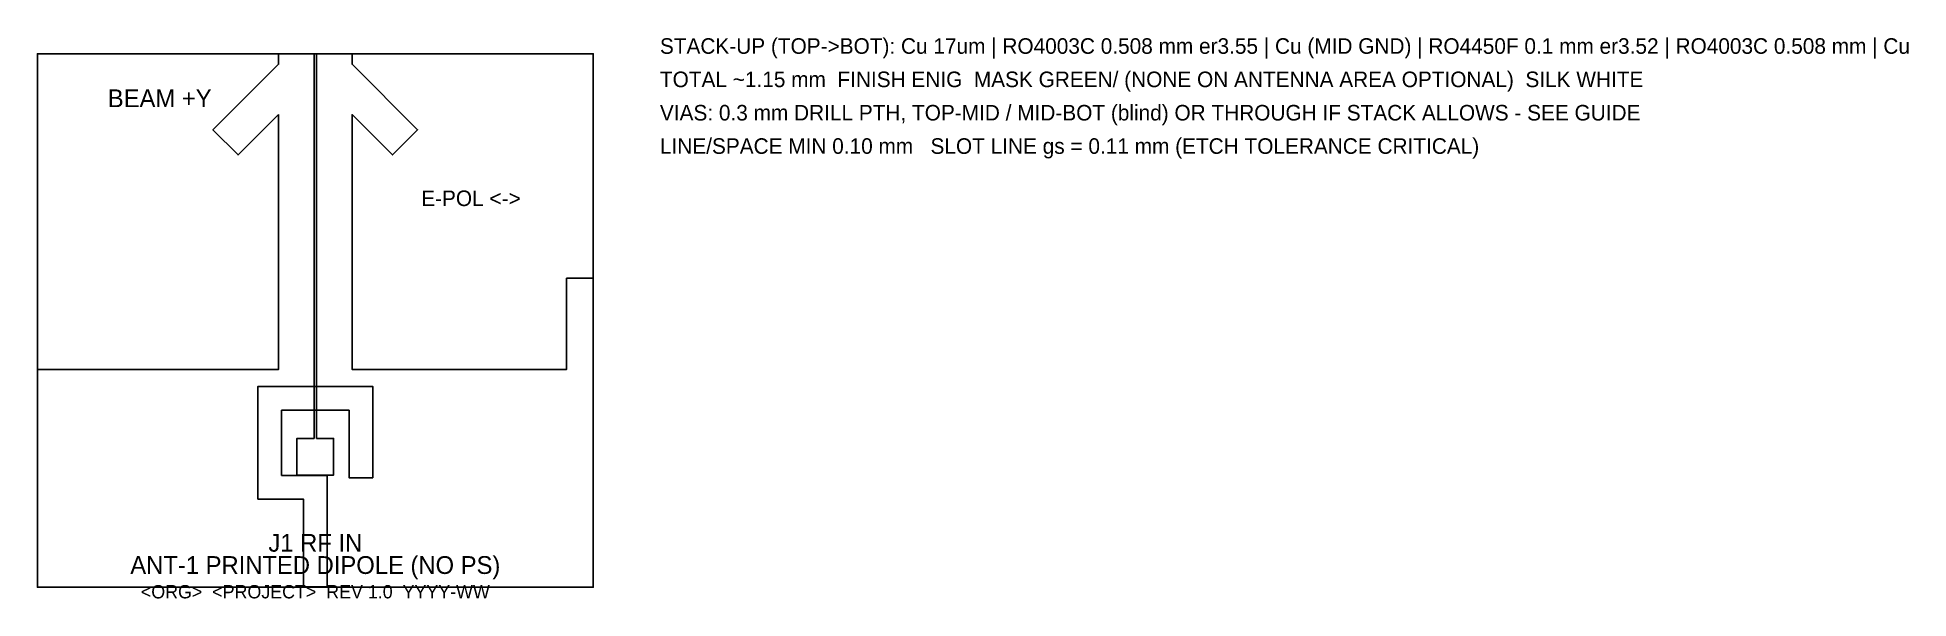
# Model space of a CAD drawing. Header units: millimetres. Extents: x -12.5 to 71.7, y -0.5 to 24.7.
import ezdxf
from ezdxf.enums import TextEntityAlignment as Align

# ---------------------------------------------------------------- set-up
doc = ezdxf.new("R2010")
doc.units = ezdxf.units.MM
for name, color, linetype in [('BOT', 5, 'Continuous'), ('FAB', 9, 'Continuous'), ('OUTLINE', 7, 'Continuous'), ('PORT', 2, 'Continuous'), ('SILK_BOT', 8, 'Continuous'), ('SILK_TOP', 7, 'Continuous'), ('TOP', 1, 'Continuous')]:
    doc.layers.add(name, color=color, linetype=linetype)

msp = doc.modelspace()

# ---------------------------------------------------------------- linework, layer by layer
at = {"layer": 'BOT'}
msp.add_lwpolyline([(0.535, 3.965), (0.535, 0), (-0.535, 0), (-0.535, 3.965), (-2.585, 3.965), (-2.585, 4.5), (-2.585, 5.035), (-2.585, 7.965), (-2.585, 8.5), (-2.585, 9.035), (2.585, 9.035), (2.585, 8.5), (2.585, 7.965), (2.585, 4.93), (1.515, 4.93), (1.515, 7.965), (-1.515, 7.965), (-1.515, 5.035), (-0.535, 5.035), (0.535, 5.035)], close=True, dxfattribs=at)
at = {"layer": 'OUTLINE'}
msp.add_lwpolyline([(12.5, 0), (12.5, 24), (-12.5, 24), (-12.5, 0)], close=True, dxfattribs=at)
at = {"layer": 'PORT'}
msp.add_lwpolyline([(0.535, 0), (0.535, 0.02), (-0.535, 0.02), (-0.535, 0)], close=True, dxfattribs=at)
at = {"layer": 'TOP'}
msp.add_lwpolyline([(-1.655, 21.269), (-3.471, 19.452), (-4.603, 20.584), (-1.655, 23.531), (-1.655, 24), (-0.055, 24), (-0.055, 9.8), (-0.055, 9.79), (-0.055, 6.7), (-0.825, 6.7), (-0.825, 5.05), (0.825, 5.05), (0.825, 6.7), (0.055, 6.7), (0.055, 9.79), (0.055, 9.8), (0.055, 24), (1.655, 24), (1.655, 23.531), (4.603, 20.584), (3.471, 19.452), (1.655, 21.269), (1.655, 9.8), (11.3, 9.8), (11.3, 13.9), (12.5, 13.9), (12.5, 9.8), (12.5, 9.79), (12.5, 0), (-12.5, 0), (-12.5, 9.8), (-1.655, 9.8)], close=True, dxfattribs=at)

# ---------------------------------------------------------------- texts
at = {"layer": 'FAB'}
for s, p in [('STACK-UP (TOP->BOT): Cu 17um | RO4003C 0.508 mm er3.55 | Cu (MID GND) | RO4450F 0.1 mm er3.52 | RO4003C 0.508 mm | Cu', (15.5, 24)), ('TOTAL ~1.15 mm  FINISH ENIG  MASK GREEN/ (NONE ON ANTENNA AREA OPTIONAL)  SILK WHITE', (15.5, 22.5)), ('VIAS: 0.3 mm DRILL PTH, TOP-MID / MID-BOT (blind) OR THROUGH IF STACK ALLOWS - SEE GUIDE', (15.5, 21)), ('LINE/SPACE MIN 0.10 mm   SLOT LINE gs = 0.11 mm (ETCH TOLERANCE CRITICAL)', (15.5, 19.5))]:
    msp.add_text(s, height=0.7, dxfattribs=at).set_placement(p)
at = {"layer": 'SILK_BOT'}
msp.add_text('J1 RF IN', height=0.8, dxfattribs=at).set_placement((0, 2), align=Align.MIDDLE_CENTER)
at = {"layer": 'SILK_TOP'}
for s, height, p in [('BEAM +Y', 0.8, (-7, 22)), ('E-POL <->', 0.7, (7, 17.5)), ('ANT-1 PRINTED DIPOLE (NO PS)', 0.8, (0, 1)), ('<ORG>  <PROJECT>  REV 1.0  YYYY-WW', 0.6, (0, -0.2))]:
    msp.add_text(s, height=height, dxfattribs=at).set_placement(p, align=Align.MIDDLE_CENTER)

doc.saveas('drawing.dxf')
